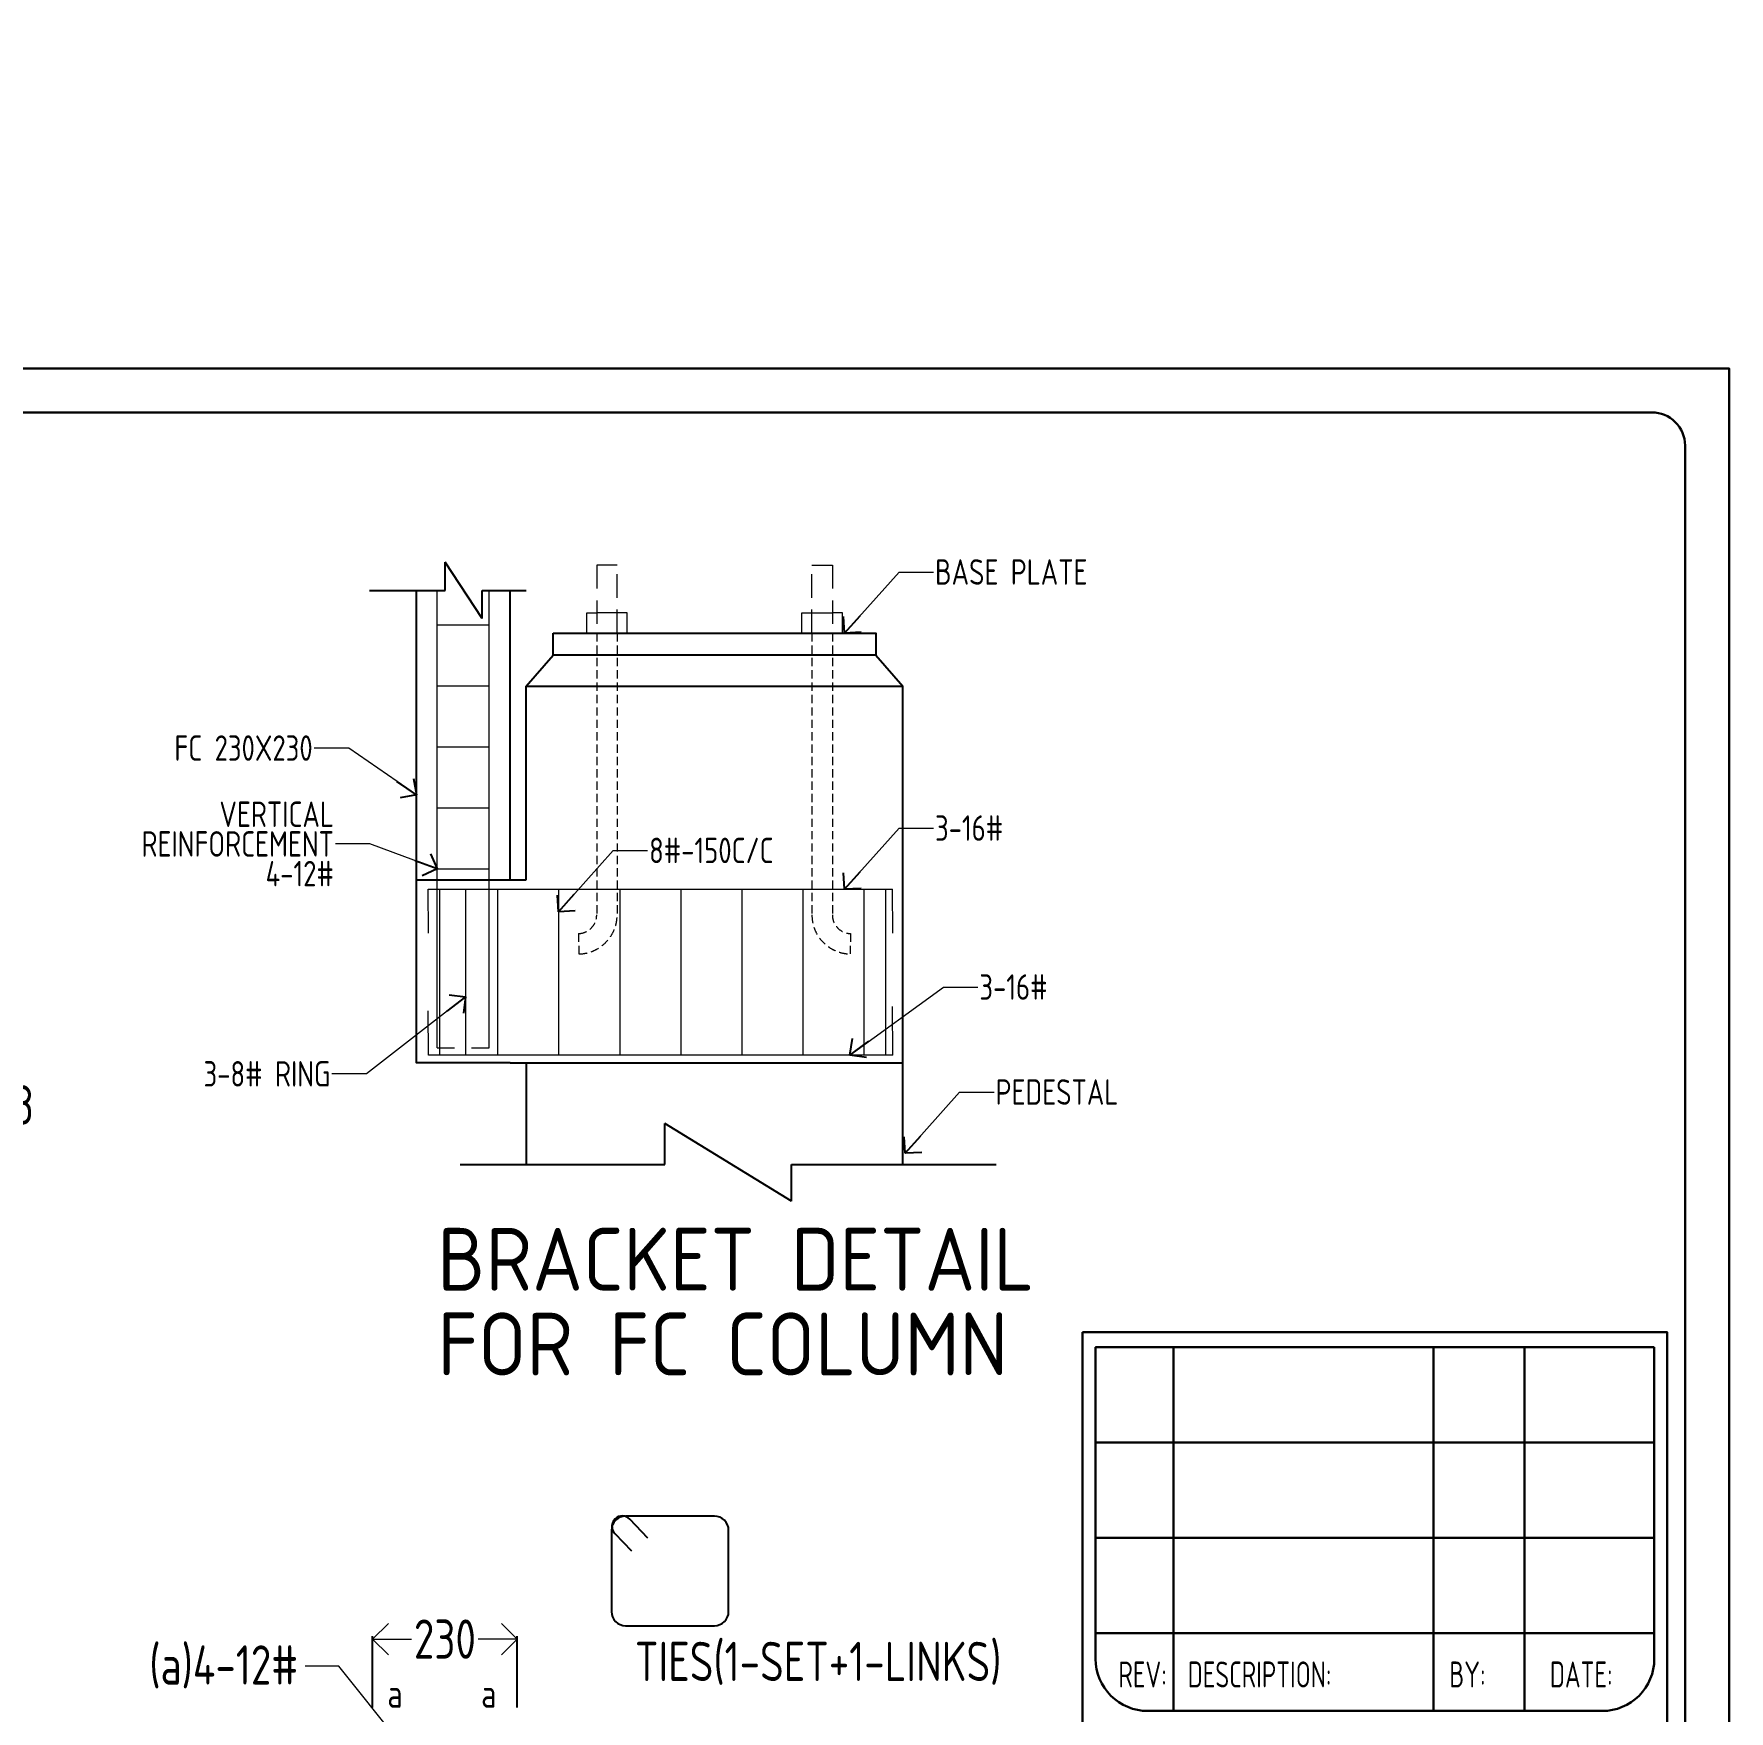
# Model space of a CAD drawing. Header units: inches. Extents: x -605 to 2991212, y -2872845 to 0.
# Drawn here: x 2473580 to 2484371, y -2625745 to -2615065 of the extents above; entities that cross this region are included whole.
import ezdxf
from ezdxf import colors
from ezdxf.entities.mleader import LeaderData, LeaderLine
from ezdxf.math import Vec2, Vec3

# ---------------------------------------------------------------- set-up
doc = ezdxf.new("R2010")
doc.units = ezdxf.units.IN
doc.header["$LTSCALE"] = 600
doc.header["$MEASUREMENT"] = 0
doc.linetypes.add('DASHED2', pattern=[0.375, 0.25, -0.125])
doc.linetypes.add('HIDDEN', pattern=[0.375, 0.25, -0.125])
for name, color, linetype, lineweight in [('GB', 6, 'Continuous', 20), ('PV_TEXT_ROMANS', 7, 'Continuous', 0), ('rDIMension', 1, 'Continuous', 18), ('rPCC DASH', 9, 'HIDDEN', 15), ('rRCC 1', 3, 'Continuous', 25), ('rRCC 2', 40, 'Continuous', 15), ('rREINF 1', 1, 'Continuous', 25), ('rSHEET', 2, 'Continuous', 30), ('rTEXT 5', 6, 'Continuous', 40)]:
    doc.layers.add(name, color=color, linetype=linetype, lineweight=lineweight)
doc.styles.add('DIM', font='geniso.shx', dxfattribs={"width": 0.85})
doc.styles.add('J.P', font='ARIALN.TTF')
doc.styles.add('TEXT3', font='geniso.shx')
doc.styles.add('TEXT3 0.75NA', font='geniso.shx', dxfattribs={"width": 0.75})
doc.styles.add('TEXT5', font='geniso.shx')
doc.dimstyles.new('ST-150', dxfattribs={"dimscale": 75, "dimtxt": 3, "dimasz": 2, "dimexe": 0.18, "dimexo": 0.0625, "dimgap": 0.2, "dimtad": 0, "dimdec": 0, "dimlfac": 2, "dimzin": 0, "dimdsep": 46, "dimtxsty": 'DIM', "dimblk": 'OPEN90', "dimcen": 0.09, "dimclrd": 256, "dimclrt": 7, "dimadec": 0, "dimazin": 0, "dimtfac": 1, "dimtdec": 0, "dimtofl": 0, "dimtmove": 0, "dimatfit": 3, "dimldrblk": 'OPEN90', "dimfxl": 1, "dimtolj": 1, "dimtzin": 0, "dimlwd": -1, "dimarcsym": 0})
doc.dimstyles.new('ST-25', dxfattribs={"dimscale": 100, "dimtxt": 2.5, "dimasz": 2, "dimexe": 0.18, "dimexo": 0.0625, "dimgap": 0.2, "dimtad": 0, "dimdec": 0, "dimlfac": 0.25, "dimzin": 0, "dimdsep": 46, "dimtxsty": 'DIM', "dimblk": 'OPEN90', "dimcen": 0.09, "dimclrd": 256, "dimclrt": 7, "dimadec": 0, "dimazin": 0, "dimtfac": 1, "dimtdec": 0, "dimtofl": 0, "dimtmove": 0, "dimatfit": 3, "dimldrblk": 'OPEN90', "dimfxl": 1, "dimtolj": 1, "dimtzin": 0, "dimlwd": -1, "dimarcsym": 0})

# ---------------------------------------------------------------- blocks, each defined once
blk = doc.blocks.new('_DotBlank')
at = {"color": 0, "linetype": 'ByBlock', "lineweight": -2}
blk.add_line((-0.5, 0), (-1, 0), dxfattribs=at)
blk.add_circle((0, 0), 0.5, dxfattribs=at)
blk = doc.blocks.new('_Open90')
at = {"color": 0, "linetype": 'ByBlock', "lineweight": -2}
for p, q in [((0, 0), (-1, 0)), ((-0.5, 0.5), (0, 0)), ((0, 0), (-0.5, -0.5))]:
    blk.add_line(p, q, dxfattribs=at)
blk = doc.blocks.new('*D1568')
at = {"layer": 'Defpoints', "color": 0, "linetype": 'ByBlock'}
for p in [(2475736, -2625286), (2475736, -2625728), (2476656, -2625728)]:
    blk.add_point(p, dxfattribs=at)
at = {"layer": 'rDIMension', "color": 0, "lineweight": -2}
for p, q in [((2475736, -2625721), (2475736, -2625268)), ((2476656, -2625721), (2476656, -2625268))]:
    blk.add_line(p, q, dxfattribs=at)
at = {"layer": 'rDIMension'}
for p, q in [((2475936, -2625286), (2475984, -2625286)), ((2476456, -2625286), (2476407, -2625286))]:
    blk.add_line(p, q, dxfattribs=at)
at = {"layer": 'rDIMension', "linetype": 'ByBlock', "xscale": 200, "yscale": 200, "zscale": 200, "rotation": 180}
blk.add_blockref('_Open90', (2475736, -2625286), dxfattribs=at)
at = {"layer": 'rDIMension', "linetype": 'ByBlock', "xscale": 200, "yscale": 200, "zscale": 200}
blk.add_blockref('_Open90', (2476656, -2625286), dxfattribs=at)
at = {"layer": 'rDIMension', "color": 7, "linetype": 'ByBlock', "insert": (2476196, -2625286), "char_height": 250, "attachment_point": 5, "style": 'DIM'}
blk.add_mtext('\\A1;230', dxfattribs=at)

msp = doc.modelspace()

# ---------------------------------------------------------------- linework, layer by layer
at = {"layer": 'GB', "color": 2, "linetype": 'ByBlock'}
for p, q in [((2476147.6, -2621521.5), (2476147.6, -2618608.2)), ((2476477.7, -2621521.5), (2476477.7, -2618608.2)), ((2476147.6, -2618826.8), (2476477.7, -2618826.8)), ((2476147.6, -2619215.6), (2476477.7, -2619215.6)), ((2476147.6, -2619604.4), (2476477.7, -2619604.4)), ((2476147.6, -2619993.2), (2476477.7, -2619993.2)), ((2476147.6, -2620382), (2476477.7, -2620382)), ((2476147.6, -2621521.5), (2476257.9, -2621521.5)), ((2476365, -2621521.5), (2476477.7, -2621521.5))]:
    msp.add_line(p, q, dxfattribs=at)
at = {"layer": 'GB', "color": 1, "linetype": 'ByBlock'}
for p, q in [((2476089.5, -2620511), (2479044.6, -2620511)), ((2476092.3, -2620791.8), (2476089.5, -2620511)), ((2476162.1, -2620511), (2476162.1, -2621567.1)), ((2476327.5, -2620511), (2476327.5, -2621567.1)), ((2476531.1, -2620511), (2476531.1, -2621567.1)), ((2476919.9, -2620511), (2476919.9, -2621567.1)), ((2477308.7, -2620511), (2477308.7, -2621567.1)), ((2477697.5, -2620511), (2477697.5, -2621567.1)), ((2478086.3, -2620511), (2478086.3, -2621567.1)), ((2478475.1, -2620511), (2478475.1, -2621567.1)), ((2478863.9, -2620511), (2478863.9, -2621567.1)), ((2479000.6, -2620511), (2479000.6, -2621567.1)), ((2479047.4, -2620791.8), (2479044.6, -2620511)), ((2476092.3, -2621567.1), (2476089.5, -2621286.3)), ((2479047.4, -2621567.1), (2479044.5, -2621258.5)), ((2479047.4, -2621567.1), (2476092.3, -2621567.1))]:
    msp.add_line(p, q, dxfattribs=at)
at = {"layer": 'rPCC DASH'}
for p, q in [((2477292.4, -2618447.5), (2477162.4, -2618447.5)), ((2477162.4, -2618447.5), (2477162.4, -2618880.8)), ((2477292.4, -2618880.8), (2477292.4, -2618447.5)), ((2478532.4, -2618880.8), (2478532.4, -2618447.5)), ((2478532.4, -2618447.5), (2478662.4, -2618447.5)), ((2478662.4, -2618447.5), (2478662.4, -2618880.8)), ((2477098.8, -2618880.8), (2477098.8, -2618752.2)), ((2477098.8, -2618752.2), (2477162.4, -2618752.2)), ((2477292.4, -2618752.2), (2477162.4, -2618752.2)), ((2477355.9, -2618752.2), (2477292.4, -2618752.2)), ((2477355.9, -2618880.8), (2477355.9, -2618752.2)), ((2478468.9, -2618880.8), (2478468.9, -2618752.2)), ((2478468.9, -2618752.2), (2478532.4, -2618752.2)), ((2478532.4, -2618752.2), (2478662.4, -2618752.2)), ((2478726, -2618752.2), (2478662.4, -2618752.2)), ((2478726, -2618880.8), (2478726, -2618752.2))]:
    msp.add_line(p, q, dxfattribs=at)
at = {"layer": 'rPCC DASH', "linetype": 'DASHED2', "ltscale": 0.35}
for p, q in [((2477162.4, -2618880.8), (2477162.4, -2620674.9)), ((2477292.4, -2618880.8), (2477292.4, -2620674.9)), ((2478532.4, -2618880.8), (2478532.4, -2620674.9)), ((2478662.4, -2618880.8), (2478662.4, -2620674.9)), ((2477046.3, -2620793.6), (2477049.3, -2620923.6)), ((2478778.4, -2620793.6), (2478775.4, -2620923.6))]:
    msp.add_line(p, q, dxfattribs=at)
for centre, radius, start, end in [((2477043.6, -2620674.9), 118.8, 271.32055, 0), ((2477043.6, -2620674.9), 248.7, 271.32055, 0), ((2478781.2, -2620674.9), 248.7, 180, 268.67945), ((2478781.2, -2620674.9), 118.8, 180, 268.67945)]:
    msp.add_arc(centre, radius, start, end, dxfattribs=at)
at = {"layer": 'rRCC 1'}
for p, q in [((2476433, -2618786.8), (2476197.3, -2618429.6)), ((2476197.3, -2618608.2), (2476197.3, -2618429.6)), ((2475716.5, -2618608.2), (2476197.3, -2618608.2)), ((2476014.5, -2620450.9), (2476014.5, -2618608.2)), ((2476433, -2618608.2), (2476713.6, -2618608.2)), ((2476433, -2618786.8), (2476433, -2618608.2)), ((2476610.7, -2620450.9), (2476610.7, -2618608.2)), ((2476713.6, -2620450.9), (2476713.6, -2619217.8)), ((2476713.6, -2619217.8), (2479111.2, -2619217.8)), ((2479111.2, -2620450.9), (2479111.2, -2619217.8)), ((2476610.7, -2620450.9), (2476713.6, -2620450.9)), ((2479111.2, -2622263.1), (2479111.2, -2620450.9)), ((2476610.7, -2621617.3), (2479111.2, -2621617.3)), ((2476713.6, -2621617.3), (2476713.6, -2622263.1)), ((2478403.4, -2622498.2), (2477595.3, -2622003.3)), ((2477595.3, -2622263.1), (2477595.3, -2622003.3)), ((2476293, -2622263.1), (2477595.3, -2622263.1)), ((2478403.4, -2622263.1), (2479705.7, -2622263.1)), ((2478403.4, -2622498.2), (2478403.4, -2622263.1))]:
    msp.add_line(p, q, dxfattribs=at)
at = {"layer": 'rRCC 1', "color": 0}
for p, q in [((2476713.6, -2619217.8), (2476884.9, -2619020.6)), ((2478939.9, -2619020.6), (2479111.2, -2619217.8))]:
    msp.add_line(p, q, dxfattribs=at)
msp.add_lwpolyline([(2476884.9, -2618880.8), (2478939.9, -2618880.8), (2478939.9, -2619020.6), (2476884.9, -2619020.6)], close=True, dxfattribs=at)
at = {"layer": 'rRCC 1'}
msp.add_lwpolyline([(2476610.7, -2621617.3), (2476014.5, -2621617.3), (2476014.5, -2620450.9), (2476610.7, -2620450.9)], dxfattribs=at)
at = {"layer": 'rREINF 1'}
msp.add_lwpolyline([(2477346.7, -2625200.8), (2477912.1, -2625200.8, 0.4142136), (2478002.1, -2625110.8), (2478002.1, -2624593.2, 0.4142136), (2477912.1, -2624503.2), (2477346.7, -2624503.2, 0.4142136), (2477256.7, -2624593.2), (2477256.7, -2625110.8, 0.4142136)], format="xyb", close=True, dxfattribs=at)
msp.add_lwpolyline([(2477488.1, -2624643.7), (2477372.3, -2624522.1, 1), (2477277.2, -2624612.7), (2477384, -2624724.8)], format="xyb", dxfattribs=at)
at = {"layer": 'rSHEET'}
for p, q in [((2480834.8, -2623427.9), (2480834.8, -2625743.5)), ((2482488.8, -2623427.9), (2482488.8, -2625743.5)), ((2483067.7, -2623427.9), (2483067.7, -2625743.5)), ((2483894.7, -2624034.4), (2480338.6, -2624034.4)), ((2483894.7, -2624640.9), (2480338.6, -2624640.9)), ((2483894.7, -2625247.3), (2480338.6, -2625247.3))]:
    msp.add_line(p, q, dxfattribs=at)
for points in [[(2480255.9, -2623331.8), (2483977.4, -2623331.8), (2483977.4, -2637319.5, -0.4142136), (2483646.6, -2637650.3), (2480586.7, -2637650.3, -0.4142136), (2480255.9, -2637319.5)], [(2483894.7, -2623427.9), (2483894.7, -2625412.7, -0.4142136), (2483563.9, -2625743.5), (2480669.4, -2625743.5, -0.4142136), (2480338.6, -2625412.7), (2480338.6, -2623427.9)]]:
    msp.add_lwpolyline(points, format="xyb", close=True, dxfattribs=at)

# ---------------------------------------------------------------- texts
at = {"layer": 'PV_TEXT_ROMANS', "insert": (2464526.3, -2623065.9), "char_height": 300, "width": 12049.078, "attachment_point": 1, "style": 'J.P', "bg_fill": 2}
msp.add_mtext('\\pxqc;F4 A-C4', dxfattribs=at)
at = {"layer": 'rDIMension', "color": 7, "style": 'DIM'}
for s, insert, char_height, attachment_point in [('\\A1;BASE PLATE', (2479316.1, -2618491.6), 162, 4), ('\\A1;FC 230X230', (2475354.2, -2619612.5), 162, 6), ('\\A1;3-16#', (2479316.1, -2620121.9), 162, 4), ('\\A1;8#-150C/C', (2477495.8, -2620264.3), 162, 4), ('\\A1;3-16#', (2479598.5, -2621133.9), 162, 4), ('\\A1;3-8# RING', (2475467.5, -2621686.9), 162, 6), ('\\A1;PEDESTAL ', (2479701.4, -2621802.8), 162, 4), ('\\A1;TIES(1-SET+1-LINKS)', (2479738.7, -2625440.4), 250, 6), ('\\A1;a', (2475926.4, -2625633.2), 180, 6), ('\\A1;a', (2476523.8, -2625633.2), 180, 6)]:
    msp.add_mtext(s, dxfattribs=dict(at, insert=insert, char_height=char_height, attachment_point=attachment_point))
at = {"layer": 'rDIMension', "color": 7, "insert": (2475489.4, -2620223), "char_height": 162, "attachment_point": 6, "line_spacing_factor": 0.7, "style": 'DIM'}
msp.add_mtext('\\A1;VERTICAL\\PREINFORCEMENT\\P4-12#', dxfattribs=at)
at = {"layer": 'rSHEET', "style": 'TEXT3 0.75NA', "width": 0.75}
for s, height, p in [('REV:', 165.4, (2480483.5, -2625594)), ('DESCRIPTION:', 165.399, (2480924.5, -2625594)), ('BY:', 165.4, (2482589.9, -2625594)), ('DATE:', 165.4, (2483229.8, -2625594))]:
    msp.add_text(s, height=height, dxfattribs=at).set_placement(p)

# ---------------------------------------------------------------- dimensions: what is measured, and where the dimension line sits
at = {"layer": 'rDIMension'}
dim = msp.add_linear_dim(base=(2475735.7, -2625286.1), p1=(2476655.7, -2625727.5), p2=(2475735.7, -2625727.5), angle=180, dimstyle='ST-25', dxfattribs=at)
dim.commit()
dim.dimension.update_dxf_attribs({"geometry": '*D1568', "text_midpoint": (2476195.7, -2625286.1)})

# ---------------------------------------------------------------- leaders
at = {"layer": 'rRCC 2', "annotation_type": 0, "has_hookline": 1, "hookline_direction": 0}
for points in [[(2478740.2, -2618881.7), (2479086.9, -2618491.6), (2479306.4, -2618491.6)], [(2478740.2, -2620512), (2479086.9, -2620121.9), (2479306.4, -2620121.9)], [(2476919.9, -2620654.4), (2477266.6, -2620264.3), (2477486.1, -2620264.3)], [(2478774.5, -2621567.1), (2479369.3, -2621133.9), (2479588.8, -2621133.9)], [(2479125.6, -2622192.9), (2479472.2, -2621802.8), (2479691.7, -2621802.8)]]:
    msp.add_leader(points, dimstyle='ST-150', dxfattribs=at)
at = {"layer": 'rRCC 2', "annotation_type": 0, "has_hookline": 1, "hookline_direction": 0, "horizontal_direction": (-1, 0, 0)}
for points in [[(2476014.5, -2619910), (2475583.4, -2619612.5), (2475363.9, -2619612.5)], [(2476147.6, -2620382), (2475718.6, -2620223), (2475499.1, -2620223)], [(2476327.5, -2621195.9), (2475696.7, -2621686.9), (2475477.2, -2621686.9)]]:
    msp.add_leader(points, dimstyle='ST-150', dxfattribs=at)
at = {"layer": 'rRCC 2'}
msp.add_leader([(2475910, -2625943.8), (2475521.6, -2625457.7), (2475307.1, -2625457.7)], dimstyle='ST-150', dxfattribs=at)

# ---------------------------------------------------------------- next in the draw order: linework, layer by layer
at = {"layer": 'rSHEET'}
msp.add_lwpolyline([(2454896, -2638035.7), (2484371, -2638035.7), (2484371, -2617194.8), (2454896, -2617194.8)], close=True, dxfattribs=at)
msp.add_lwpolyline([(2455387.2, -2637755.6), (2483879.8, -2637755.6, 0.4142136), (2484090.3, -2637545), (2484090.3, -2617685.5, 0.4142136), (2483879.8, -2617475), (2455387.2, -2617475, 0.4142136), (2455176.7, -2617685.5), (2455176.7, -2637545, 0.4142136)], format="xyb", close=True, dxfattribs=at)

# ---------------------------------------------------------------- next in the draw order: texts
at = {"layer": 'rTEXT 5', "char_height": 400, "attachment_point": 4, "style": 'TEXT5'}
for s, insert in [('\\A1;BRACKET DETAIL', (2476148.3, -2622867.7)), ('\\A1;FOR FC COLUMN ', (2476149.3, -2623406.8))]:
    msp.add_mtext(s, dxfattribs=dict(at, insert=insert))

# ---------------------------------------------------------------- next in the draw order: leaders
at = {"layer": 'rRCC 2', "color": 7}
ml = msp.add_multileader_mtext('Standard', dxfattribs=at)
ml.set_content('\\A1;\\W0.85;(a)4-12# ', color=7, style='TEXT3')
ml.set_leader_properties(color=256, linetype='ByLayer', lineweight=-1)
ml.set_arrow_properties(name='DOTBLANK')
ml.build(insert=Vec2(0, 0))
ml.multileader.update_dxf_attribs({"text_top_attachment_type": 0, "text_bottom_attachment_type": 0, "dogleg_length": 7.47, "arrow_head_size": 187.5, "scale": 75})
ctx = ml.context
ctx.base_point, ctx.scale, ctx.char_height, ctx.arrow_head_size, ctx.landing_gap_size, ctx.plane_origin = Vec3(2474235.5, -2625457.1), 75, 250, 187.5, 6.75, Vec3(2469885.5, -2625505)
ctx.text_align_type = 2
notes = []
notes.append((ctx, [(0, (0, 0, 0), (0, 0), (1, 0), 1, [])]))
ctx.mtext.insert, ctx.mtext.alignment, ctx.mtext.flow_direction = Vec3(2475262.2, -2625325.8), 3, 5
for ctx, leaders in notes:
    for number, flags, end, landing, length, lines in leaders:
        leader = LeaderData()
        leader.index, (leader.has_last_leader_line, leader.has_dogleg_vector, leader.attachment_direction) = number, flags
        leader.last_leader_point, leader.dogleg_vector, leader.dogleg_length = Vec3(end), Vec3(landing), length
        for number, points, colour, breaks in lines:
            line = LeaderLine()
            line.index, line.vertices, line.color, line.breaks = number, Vec3.list(points), colors.encode_raw_color(colour), breaks
            leader.lines.append(line)
        ctx.leaders.append(leader)

# ---------------------------------------------------------------- next in the draw order: texts
at = {"layer": 'rDIMension', "color": 7, "insert": (2472979.3, -2621886), "char_height": 250, "attachment_point": 4, "style": 'DIM', "bg_fill": 2}
msp.add_mtext('\\pxqc;AB03', dxfattribs=at)

doc.saveas('drawing.dxf')
